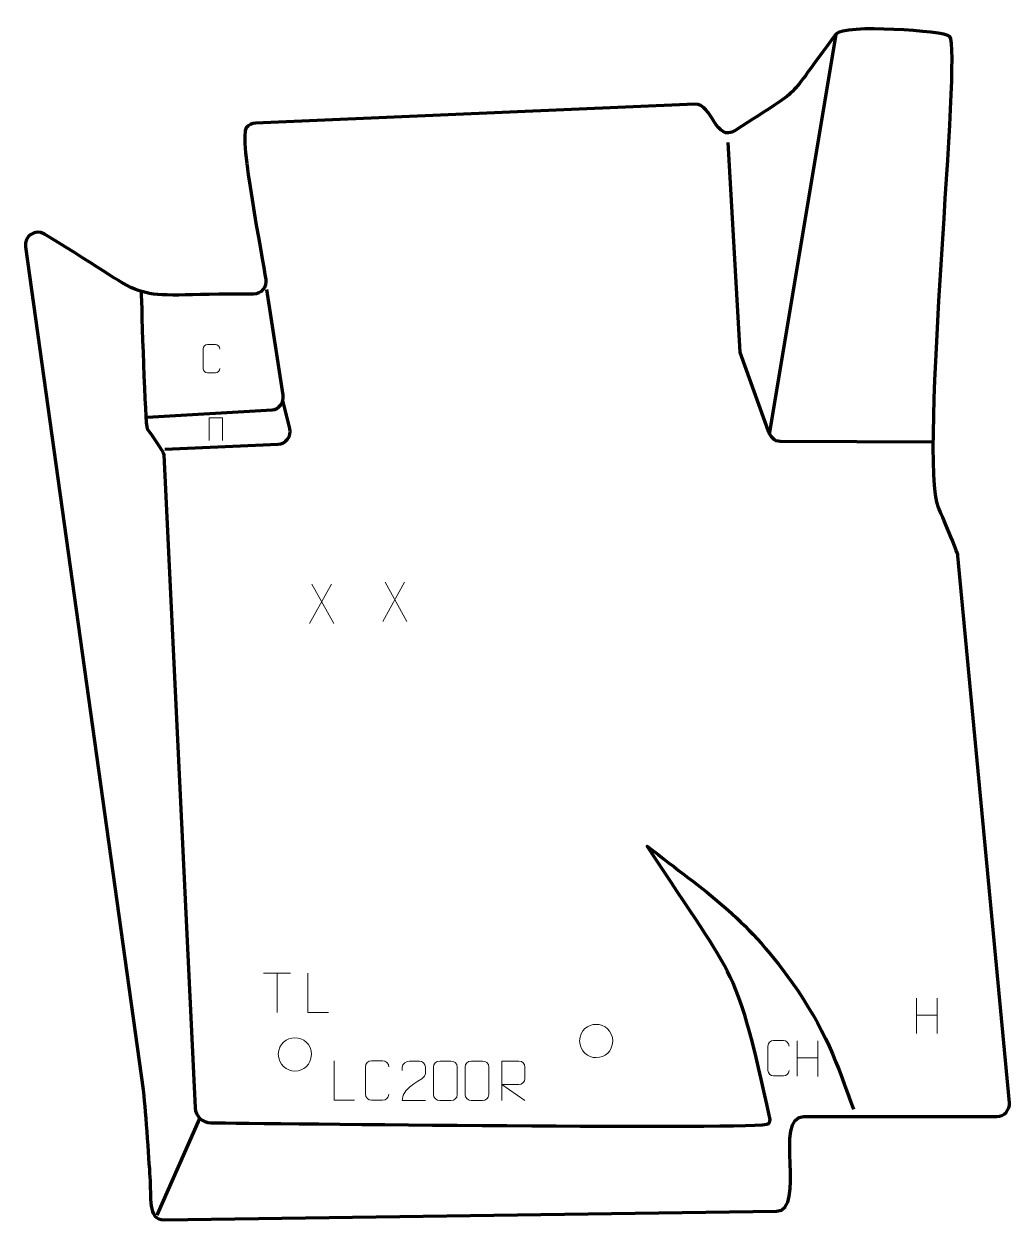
# Model space of a CAD drawing. Header units: millimetres. Extents: x -312 to 312, y -377 to 379.
import ezdxf

# ---------------------------------------------------------------- set-up
doc = ezdxf.new("R2010")
doc.units = ezdxf.units.MM
doc.header["$MEASUREMENT"] = 0
doc.layers.add('layer 1', color=7, linetype='Continuous')
doc.layers.add('layer 2', color=7, linetype='Continuous')

msp = doc.modelspace()

# ---------------------------------------------------------------- linework, layer by layer
at = {"layer": 'layer 1', "color": 230, "lineweight": 200}
msp.add_open_spline([(-298.9716, 246.6573), (-222.0382, 200.1591), (-255.4888, 208.7869), (-166.9317, 208.7869), (-166.9317, 208.7869), (-161.9914, 208.7869), (-158.2606, 213.1513), (-159.0291, 218.0314), (-159.0291, 218.0314), (-161.0148, 230.6407), (-176.2079, 307.9012), (-171.4036, 313.7759), (-171.4036, 313.7759), (-169.9089, 315.6036), (-167.9181, 316.6008), (-165.5593, 316.7037), (-165.5593, 316.7037), (-165.5593, 316.7037), (112.2909, 328.8193), (112.2909, 328.8193), (112.2909, 328.8193), (123.2309, 329.2963), (125.398, 304.097), (137.7146, 312.1405), (137.7146, 312.1405), (183.467, 342.0198), (167.2807, 327.8605), (201.4458, 373.106), (201.4458, 373.106), (206.2722, 379.4976), (270.1721, 375.1051), (273.3975, 371.5793), (273.3975, 371.5793), (281.2731, 362.9703), (253.8552, 103.5855), (266.2604, 73.8137), (266.2604, 73.8137), (268.0701, 69.4706), (278.3291, 45.9294), (278.574, 43.3258), (278.574, 43.3258), (278.574, 43.3258), (311.0809, -302.3174), (311.0809, -302.3174), (311.0809, -302.3174), (311.5182, -306.9669), (307.786, -311.0665), (303.116, -311.0665), (303.116, -311.0665), (303.116, -311.0665), (181.1951, -311.0665), (181.1951, -311.0665), (181.1951, -311.0665), (161.5008, -311.0665), (183.288, -370.587), (163.7455, -370.8646), (163.7455, -370.8646), (163.7455, -370.8646), (-223.279, -376.3616), (-223.279, -376.3616), (-223.279, -376.3616), (-234.1343, -376.5158), (-231.3422, -361.7543), (-232.3006, -349.2588), (-232.3006, -349.2588), (-233.1055, -338.7628), (-235.5064, -301.631), (-236.559, -294.0988), (-236.559, -294.0988), (-236.559, -294.0988), (-311.0327, 238.7032), (-311.0327, 238.7032), (-311.0327, 238.7032), (-311.9668, 245.3861), (-304.7467, 250.1478), (-298.9716, 246.6573)], degree=3, knots=[0, 0, 0, 0, 0.05, 0.05, 0.05, 0.05, 0.1, 0.1, 0.1, 0.1, 0.15, 0.15, 0.15, 0.15, 0.2, 0.2, 0.2, 0.2, 0.25, 0.25, 0.25, 0.25, 0.3, 0.3, 0.3, 0.3, 0.35, 0.35, 0.35, 0.35, 0.4, 0.4, 0.4, 0.4, 0.45, 0.45, 0.45, 0.45, 0.5, 0.5, 0.5, 0.5, 0.55, 0.55, 0.55, 0.55, 0.6, 0.6, 0.6, 0.6, 0.65, 0.65, 0.65, 0.65, 0.7, 0.7, 0.7, 0.7, 0.75, 0.75, 0.75, 0.75, 0.8, 0.8, 0.8, 0.8, 0.85, 0.85, 0.85, 0.85, 0.9, 0.9, 0.9, 0.9, 1, 1, 1, 1], dxfattribs=at)
at = {"layer": 'layer 1', "color": 250, "lineweight": 9}
for points, knots in [([(-188.0996, 161.6966), (-188.1995, 160.0349), (-189.399, 158.9767), (-190.935, 158.969), (-190.935, 158.969), (-192.6027, 158.9693), (-194.2704, 158.9693), (-195.9378, 158.969), (-195.9378, 158.969), (-197.3145, 158.8936), (-198.7249, 160.2414), (-198.7169, 161.6841), (-198.7169, 161.6841), (-198.7166, 165.8107), (-198.7166, 169.9371), (-198.7169, 174.063), (-198.7169, 174.063), (-198.7139, 175.5921), (-197.4647, 176.8217), (-195.9253, 176.8121), (-195.9253, 176.8121), (-194.2621, 176.8121), (-192.5985, 176.8121), (-190.935, 176.8121), (-190.935, 176.8121), (-189.5428, 176.8374), (-188.1186, 175.7707), (-188.0996, 174.0274)], [0, 0, 0, 0, 0.125, 0.125, 0.125, 0.125, 0.25, 0.25, 0.25, 0.25, 0.375, 0.375, 0.375, 0.375, 0.5, 0.5, 0.5, 0.5, 0.625, 0.625, 0.625, 0.625, 0.75, 0.75, 0.75, 0.75, 1, 1, 1, 1]), ([(-194.8078, 116.2216), (-194.8078, 116.2216), (-194.8078, 130.4396), (-194.8078, 130.4396), (-194.8078, 130.4396), (-194.8078, 130.4396), (-186.4627, 130.4396), (-186.4627, 130.4396), (-186.4627, 130.4396), (-186.4627, 130.4396), (-186.4627, 116.2216), (-186.4627, 116.2216)], [0, 0, 0, 0, 0.25, 0.25, 0.25, 0.25, 0.5, 0.5, 0.5, 0.5, 1, 1, 1, 1]), ([(-119.4354, -245.3426), (-119.4354, -245.3426), (-132.3845, -245.3426), (-132.3845, -245.3426), (-132.3845, -245.3426), (-132.3845, -245.3426), (-132.3845, -220.389), (-132.3845, -220.389)], [0, 0, 0, 0, 0.33333333, 0.33333333, 0.33333333, 0.33333333, 1, 1, 1, 1]), ([(39.3556, -263.2242), (39.4263, -256.5838), (44.7003, -252.7378), (49.8556, -252.8348), (49.8556, -252.8348), (55.0109, -252.7378), (60.2849, -256.8012), (60.3556, -263.4416), (60.3556, -263.4416), (59.9854, -269.7709), (55.5435, -273.8016), (49.8556, -273.831), (49.8556, -273.831), (44.7003, -273.928), (39.4263, -269.8646), (39.3556, -263.2242)], [0, 0, 0, 0, 0.2, 0.2, 0.2, 0.2, 0.4, 0.4, 0.4, 0.4, 0.6, 0.6, 0.6, 0.6, 1, 1, 1, 1]), ([(-151.1444, -271.6909), (-151.0737, -265.0505), (-145.7997, -261.2045), (-140.6444, -261.3015), (-140.6444, -261.3015), (-135.4891, -261.2045), (-130.2151, -265.2679), (-130.1444, -271.9083), (-130.1444, -271.9083), (-130.5146, -278.2376), (-134.9565, -282.2683), (-140.6444, -282.2977), (-140.6444, -282.2977), (-145.7997, -282.3947), (-151.0737, -278.3313), (-151.1444, -271.6909)], [0, 0, 0, 0, 0.2, 0.2, 0.2, 0.2, 0.4, 0.4, 0.4, 0.4, 0.6, 0.6, 0.6, 0.6, 1, 1, 1, 1]), ([(171.7529, -281.9862), (171.6277, -284.0672), (170.1255, -285.3924), (168.2018, -285.4021), (168.2018, -285.4021), (166.1132, -285.4018), (164.0246, -285.4018), (161.9363, -285.4021), (161.9363, -285.4021), (160.2121, -285.4965), (158.4457, -283.8086), (158.4557, -282.0018), (158.4557, -282.0018), (158.4561, -276.8336), (158.4561, -271.6659), (158.4557, -266.4985), (158.4557, -266.4985), (158.4595, -264.5834), (160.024, -263.0435), (161.9519, -263.0556), (161.9519, -263.0556), (164.0349, -263.0556), (166.1184, -263.0556), (168.2018, -263.0556), (168.2018, -263.0556), (169.9453, -263.0238), (171.729, -264.3597), (171.7529, -266.5431)], [0, 0, 0, 0, 0.125, 0.125, 0.125, 0.125, 0.25, 0.25, 0.25, 0.25, 0.375, 0.375, 0.375, 0.375, 0.5, 0.5, 0.5, 0.5, 0.625, 0.625, 0.625, 0.625, 0.75, 0.75, 0.75, 0.75, 1, 1, 1, 1]), ([(-102.9122, -300.8179), (-102.9122, -300.8179), (-115.8613, -300.8179), (-115.8613, -300.8179), (-115.8613, -300.8179), (-115.8613, -300.8179), (-115.8613, -275.8643), (-115.8613, -275.8643)], [0, 0, 0, 0, 0.33333333, 0.33333333, 0.33333333, 0.33333333, 1, 1, 1, 1]), ([(-81.2035, -296.9998), (-81.3433, -299.3232), (-83.0205, -300.8028), (-85.1682, -300.8136), (-85.1682, -300.8136), (-87.5001, -300.8132), (-89.832, -300.8132), (-92.1635, -300.8136), (-92.1635, -300.8136), (-94.0885, -300.919), (-96.0606, -299.0345), (-96.0494, -297.0172), (-96.0494, -297.0172), (-96.049, -291.2471), (-96.049, -285.4774), (-96.0494, -279.7081), (-96.0494, -279.7081), (-96.0452, -277.57), (-94.2985, -275.8508), (-92.1461, -275.8643), (-92.1461, -275.8643), (-89.8204, -275.8643), (-87.4943, -275.8643), (-85.1682, -275.8643), (-85.1682, -275.8643), (-83.2216, -275.8288), (-81.2302, -277.3203), (-81.2035, -279.7579)], [0, 0, 0, 0, 0.125, 0.125, 0.125, 0.125, 0.25, 0.25, 0.25, 0.25, 0.375, 0.375, 0.375, 0.375, 0.5, 0.5, 0.5, 0.5, 0.625, 0.625, 0.625, 0.625, 0.75, 0.75, 0.75, 0.75, 1, 1, 1, 1]), ([(-58.146, -300.9834), (-63.0604, -300.9831), (-67.9748, -300.9831), (-72.8889, -300.9834), (-72.8889, -300.9834), (-72.8889, -291.0511), (-58.2379, -288.4099), (-58.146, -284.0996), (-58.146, -284.0996), (-58.1463, -282.6755), (-58.1463, -281.2518), (-58.146, -279.8285), (-58.146, -279.8285), (-58.163, -277.7514), (-60.2857, -276.0266), (-61.9567, -276.0093), (-61.9567, -276.0093), (-64.0299, -276.0097), (-66.1028, -276.0097), (-68.1752, -276.0093), (-68.1752, -276.0093), (-69.9973, -275.9928), (-72.822, -277.7849), (-72.8889, -279.8785), (-72.8889, -279.8785), (-72.8889, -279.8785), (-72.8889, -281.9333), (-72.8889, -281.9333)], [0, 0, 0, 0, 0.125, 0.125, 0.125, 0.125, 0.25, 0.25, 0.25, 0.25, 0.375, 0.375, 0.375, 0.375, 0.5, 0.5, 0.5, 0.5, 0.625, 0.625, 0.625, 0.625, 0.75, 0.75, 0.75, 0.75, 1, 1, 1, 1]), ([(-49.0981, -275.997), (-46.732, -275.997), (-44.3655, -275.997), (-41.999, -275.997), (-41.999, -275.997), (-40.0185, -275.9614), (-37.9926, -277.4557), (-37.9654, -279.8978), (-37.9654, -279.8978), (-37.9658, -285.6552), (-37.9658, -291.413), (-37.9654, -297.1712), (-37.9654, -297.1712), (-38.1075, -299.4988), (-39.8139, -300.9811), (-41.999, -300.9919), (-41.999, -300.9919), (-44.3714, -300.9915), (-46.7438, -300.9915), (-49.1158, -300.9919), (-49.1158, -300.9919), (-51.0743, -301.0975), (-53.0807, -299.2096), (-53.0693, -297.1886), (-53.0693, -297.1886), (-53.0689, -291.408), (-53.0689, -285.6277), (-53.0693, -279.8479), (-53.0693, -279.8479), (-53.065, -277.7059), (-51.288, -275.9834), (-49.0981, -275.997)], [0, 0, 0, 0, 0.11111111, 0.11111111, 0.11111111, 0.11111111, 0.22222222, 0.22222222, 0.22222222, 0.22222222, 0.33333333, 0.33333333, 0.33333333, 0.33333333, 0.44444444, 0.44444444, 0.44444444, 0.44444444, 0.55555556, 0.55555556, 0.55555556, 0.55555556, 0.66666667, 0.66666667, 0.66666667, 0.66666667, 0.77777778, 0.77777778, 0.77777778, 0.77777778, 1, 1, 1, 1]), ([(-29.0981, -275.997), (-26.732, -275.997), (-24.3655, -275.997), (-21.999, -275.997), (-21.999, -275.997), (-20.0185, -275.9614), (-17.9926, -277.4557), (-17.9654, -279.8978), (-17.9654, -279.8978), (-17.9658, -285.6552), (-17.9658, -291.413), (-17.9654, -297.1712), (-17.9654, -297.1712), (-18.1075, -299.4988), (-19.8139, -300.9811), (-21.999, -300.9919), (-21.999, -300.9919), (-24.3714, -300.9915), (-26.7438, -300.9915), (-29.1158, -300.9919), (-29.1158, -300.9919), (-31.0743, -301.0975), (-33.0807, -299.2096), (-33.0693, -297.1886), (-33.0693, -297.1886), (-33.0689, -291.408), (-33.0689, -285.6277), (-33.0693, -279.8479), (-33.0693, -279.8479), (-33.065, -277.7059), (-31.288, -275.9834), (-29.0981, -275.997)], [0, 0, 0, 0, 0.11111111, 0.11111111, 0.11111111, 0.11111111, 0.22222222, 0.22222222, 0.22222222, 0.22222222, 0.33333333, 0.33333333, 0.33333333, 0.33333333, 0.44444444, 0.44444444, 0.44444444, 0.44444444, 0.55555556, 0.55555556, 0.55555556, 0.55555556, 0.66666667, 0.66666667, 0.66666667, 0.66666667, 0.77777778, 0.77777778, 0.77777778, 0.77777778, 1, 1, 1, 1]), ([(-9.8494, -300.973), (-9.8494, -300.973), (-9.8494, -276.0195), (-9.8494, -276.0195), (-9.8494, -276.0195), (-6.2546, -276.0195), (-2.6591, -276.0195), (0.9361, -276.0195), (0.9361, -276.0195), (3.2614, -276.0572), (4.8187, -277.5472), (4.8146, -279.9136), (4.8146, -279.9136), (4.8142, -281.9491), (4.8142, -285.0085), (4.8146, -287.0445), (4.8146, -287.0445), (4.8081, -288.92), (2.9958, -290.8618), (0.9863, -290.8809), (0.9863, -290.8809), (0.9863, -290.8809), (-9.8494, -290.8809), (-9.8494, -290.8809), (-9.8494, -290.8809), (-9.8494, -290.8809), (4.8053, -300.973), (4.8053, -300.973)], [0, 0, 0, 0, 0.125, 0.125, 0.125, 0.125, 0.25, 0.25, 0.25, 0.25, 0.375, 0.375, 0.375, 0.375, 0.5, 0.5, 0.5, 0.5, 0.625, 0.625, 0.625, 0.625, 0.75, 0.75, 0.75, 0.75, 1, 1, 1, 1])]:
    msp.add_open_spline(points, degree=3, knots=knots, dxfattribs=at)
for points in [[(-117.5676, 25.3933), (-117.5676, 25.3933), (-131.3082, 0.4975), (-131.3082, 0.4975)], [(-129.8536, 25.3933), (-129.8536, 25.3933), (-116.1131, 0.4398), (-116.1131, 0.4398)], [(-71.3073, 26.7191), (-71.3073, 26.7191), (-85.0479, 1.8234), (-85.0479, 1.8234)], [(-83.5933, 26.7191), (-83.5933, 26.7191), (-69.8527, 1.7656), (-69.8527, 1.7656)], [(-160.425, -220.4125), (-160.425, -220.4125), (-143.4378, -220.4125), (-143.4378, -220.4125)], [(-151.9312, -245.3425), (-151.9312, -245.3425), (-151.9312, -220.389), (-151.9312, -220.389)], [(252.332, -236.3346), (252.332, -236.3346), (252.332, -258.5273), (252.332, -258.5273)], [(265.4477, -236.3346), (265.4477, -236.3346), (265.4477, -258.6849), (265.4477, -258.6849)], [(252.3495, -246.977), (252.3495, -246.977), (265.4477, -246.977), (265.4477, -246.977)], [(176.8027, -263.3199), (176.8027, -263.3199), (176.8027, -285.5126), (176.8027, -285.5126)], [(189.9184, -263.3199), (189.9184, -263.3199), (189.9184, -285.6702), (189.9184, -285.6702)], [(176.8202, -273.9623), (176.8202, -273.9623), (189.9184, -273.9623), (189.9184, -273.9623)]]:
    msp.add_open_spline(points, degree=3, dxfattribs=at)
at = {"layer": 'layer 2', "color": 142, "lineweight": 200}
for points in [[(201.4458, 373.106), (201.4458, 373.106), (159.2181, 119.9715), (159.2181, 119.9715)], [(-227.7312, -373.3349), (-227.7312, -373.3349), (-200.6714, -312.2692), (-200.6714, -312.2692)]]:
    msp.add_open_spline(points, degree=3, dxfattribs=at)
for points, knots in [([(133.0665, 304.5836), (133.0665, 304.5836), (140.5715, 172.1354), (140.5715, 172.1354), (140.5715, 172.1354), (140.5715, 172.1354), (158.3589, 122.6414), (158.3589, 122.6414), (158.3589, 122.6414), (159.7134, 118.8725), (162.2386, 115.7625), (166.2436, 115.743), (166.2436, 115.743), (166.2436, 115.743), (262.9945, 115.2698), (262.9945, 115.2698)], [0, 0, 0, 0, 0.2, 0.2, 0.2, 0.2, 0.4, 0.4, 0.4, 0.4, 0.6, 0.6, 0.6, 0.6, 1, 1, 1, 1]), ([(-234.015, 130.935), (-234.015, 130.935), (-155.0907, 135.607), (-155.0907, 135.607), (-155.0907, 135.607), (-152.8339, 135.7406), (-151.0043, 136.9041), (-149.6322, 138.7007), (-149.6322, 138.7007), (-148.2601, 140.4973), (-147.7383, 142.547), (-148.0844, 144.7811), (-148.0844, 144.7811), (-148.0844, 144.7811), (-158.4499, 211.6858), (-158.4499, 211.6858)], [0, 0, 0, 0, 0.2, 0.2, 0.2, 0.2, 0.4, 0.4, 0.4, 0.4, 0.6, 0.6, 0.6, 0.6, 1, 1, 1, 1]), ([(-237.8634, 210.4535), (-237.5148, 201.1958), (-235.541, 125.7801), (-233.972, 123.4869), (-233.972, 123.4869), (-232.2068, 120.9069), (-223.6664, 109.366), (-223.5635, 107.222), (-223.5635, 107.222), (-223.5635, 107.222), (-203.752, -305.5143), (-203.752, -305.5143), (-203.752, -305.5143), (-203.497, -310.8274), (-199.1408, -315.0038), (-193.8217, -315.0347), (-193.8217, -315.0347), (-161.5764, -315.2221), (155.7407, -319.4806), (158.887, -315.5776), (158.887, -315.5776), (159.6776, -314.5968), (159.9512, -313.4248), (159.6766, -312.1954), (159.6766, -312.1954), (137.858, -214.3462), (140.605, -229.6352), (82.029, -140.1429), (82.029, -140.1429), (120.0906, -169.9673), (142.9024, -183.2857), (173.4691, -226.0796), (173.4691, -226.0796), (194.2606, -255.1881), (202.5346, -278.2811), (212.4157, -306.513)], [0, 0, 0, 0, 0.1, 0.1, 0.1, 0.1, 0.2, 0.2, 0.2, 0.2, 0.3, 0.3, 0.3, 0.3, 0.4, 0.4, 0.4, 0.4, 0.5, 0.5, 0.5, 0.5, 0.6, 0.6, 0.6, 0.6, 0.7, 0.7, 0.7, 0.7, 0.8, 0.8, 0.8, 0.8, 1, 1, 1, 1]), ([(-222.8924, 110.6605), (-222.8924, 110.6605), (-151.3164, 113.8293), (-151.3164, 113.8293), (-151.3164, 113.8293), (-148.8452, 113.9387), (-146.7627, 115.0366), (-145.2761, 117.0136), (-145.2761, 117.0136), (-143.7895, 118.9907), (-143.3131, 121.2962), (-143.8941, 123.7006), (-143.8941, 123.7006), (-143.8941, 123.7006), (-148.214, 141.5768), (-148.214, 141.5768)], [0, 0, 0, 0, 0.2, 0.2, 0.2, 0.2, 0.4, 0.4, 0.4, 0.4, 0.6, 0.6, 0.6, 0.6, 1, 1, 1, 1])]:
    msp.add_open_spline(points, degree=3, knots=knots, dxfattribs=at)

doc.saveas('drawing.dxf')
